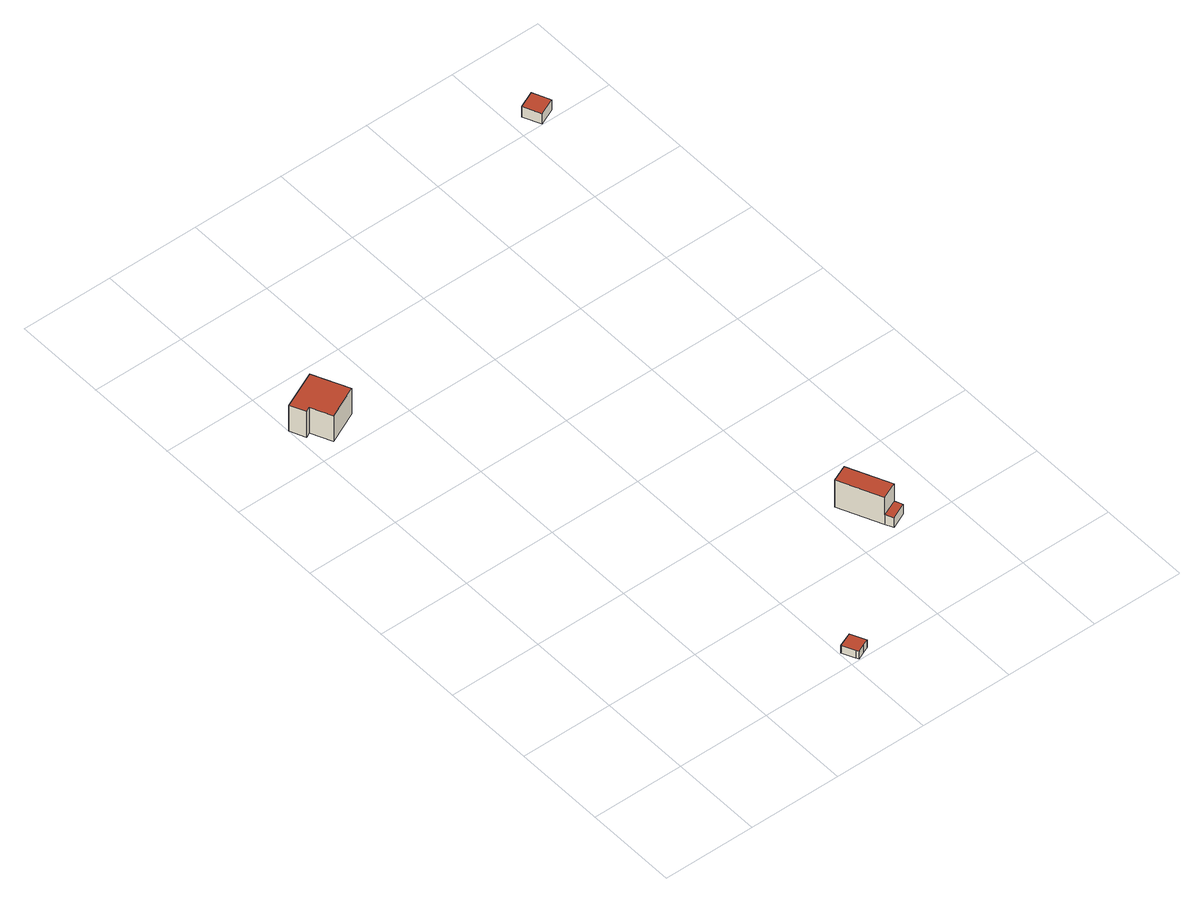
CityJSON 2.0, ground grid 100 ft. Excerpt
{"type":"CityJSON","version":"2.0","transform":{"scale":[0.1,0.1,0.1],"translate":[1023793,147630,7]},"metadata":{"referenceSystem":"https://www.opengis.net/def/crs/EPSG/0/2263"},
"CityObjects":{
"building1":{"type":"Building","attributes":{"name":"Bldg_1210008995","BIN":"4306115"},"geometry":[{"type":"MultiSurface","lod":"2","boundaries":[[[0,1,2,3,4,5]],[[6,7,8,9,10,11]],[[1,0,11,10]],[[2,1,10,9]],[[3,2,9,8]],[[4,3,8,7]],[[5,4,7,6]],[[0,5,6,11]]],"semantics":{"surfaces":[{"type":"RoofSurface","BIN":"4306115"},{"type":"GroundSurface"},{"type":"WallSurface"}],"values":[0,1,2,2,2,2,2,2]}}]},
"building2":{"type":"Building","attributes":{"name":"Bldg_1511002386","BIN":"4517973"},"geometry":[{"type":"MultiSurface","lod":"2","boundaries":[[[12,13,14,15,16,17]],[[18,19,20,21,22,23]],[[12,17,23,22]],[[13,12,22,21]],[[14,13,21,20]],[[15,14,20,19]],[[16,15,19,18]],[[17,16,18,23]]],"semantics":{"surfaces":[{"type":"RoofSurface","BIN":"4517973"},{"type":"GroundSurface"},{"type":"WallSurface"}],"values":[0,1,2,2,2,2,2,2]}}]},
"building3":{"type":"Building","attributes":{"name":"Bldg_1210005515","BIN":"4306404"},"geometry":[{"type":"MultiSurface","lod":"2","boundaries":[[[24,25,26,27]],[[28,29,30,31]],[[32,33,34,35,36,37]],[[24,27,37,36]],[[28,31,36,35]],[[29,28,35,34]],[[30,29,34,33]],[[26,25,33,32]],[[27,26,32,37]],[[24,31,30,25]]],"semantics":{"surfaces":[{"type":"RoofSurface","BIN":"4306404"},{"type":"GroundSurface"},{"type":"WallSurface"}],"values":[0,0,1,2,2,2,2,2,2,2]}}]},
"building4":{"type":"Building","attributes":{"name":"Bldg_1511013893","BIN":"4529446"},"geometry":[{"type":"MultiSurface","lod":"2","boundaries":[[[38,39,40,41]],[[42,43,44,45]],[[38,41,45,44]],[[39,38,44,43]],[[40,39,43,42]],[[41,40,42,45]]],"semantics":{"surfaces":[{"type":"RoofSurface","BIN":"4529446"},{"type":"GroundSurface"},{"type":"WallSurface"}],"values":[0,1,2,2,2,2]}}]}
},
"vertices":[
[400,5677,332],[3,5494,332],[78,5331,332],[129,5355,332],[229,5138,332],[574,5297,332],[574,5297,4],[229,5138,4],[129,5355,4],[78,5331,4],[3,5494,4],[400,5677,4],
[2162,231,114],[2012,166,114],[2073,33,114],[2088,1,114],[2168,38,114],[2237,70,114],[2168,38,18],[2088,1,18],[2073,33,18],[2012,166,18],[2162,231,18],[2237,70,18],
[3533,1246,128],[3362,1168,128],[3400,1083,128],[3572,1161,128],[3327,1700,349],[3155,1623,349],[3362,1168,349],[3533,1246,349],[3400,1083,4],[3362,1168,4],[3155,1623,4],[3327,1700,4],[3533,1246,4],[3572,1161,4],
[4313,7265,146],[4134,7185,146],[4217,6997,146],[4396,7077,146],[4217,6997,15],[4134,7185,15],[4313,7265,15],[4396,7077,15]
]}
